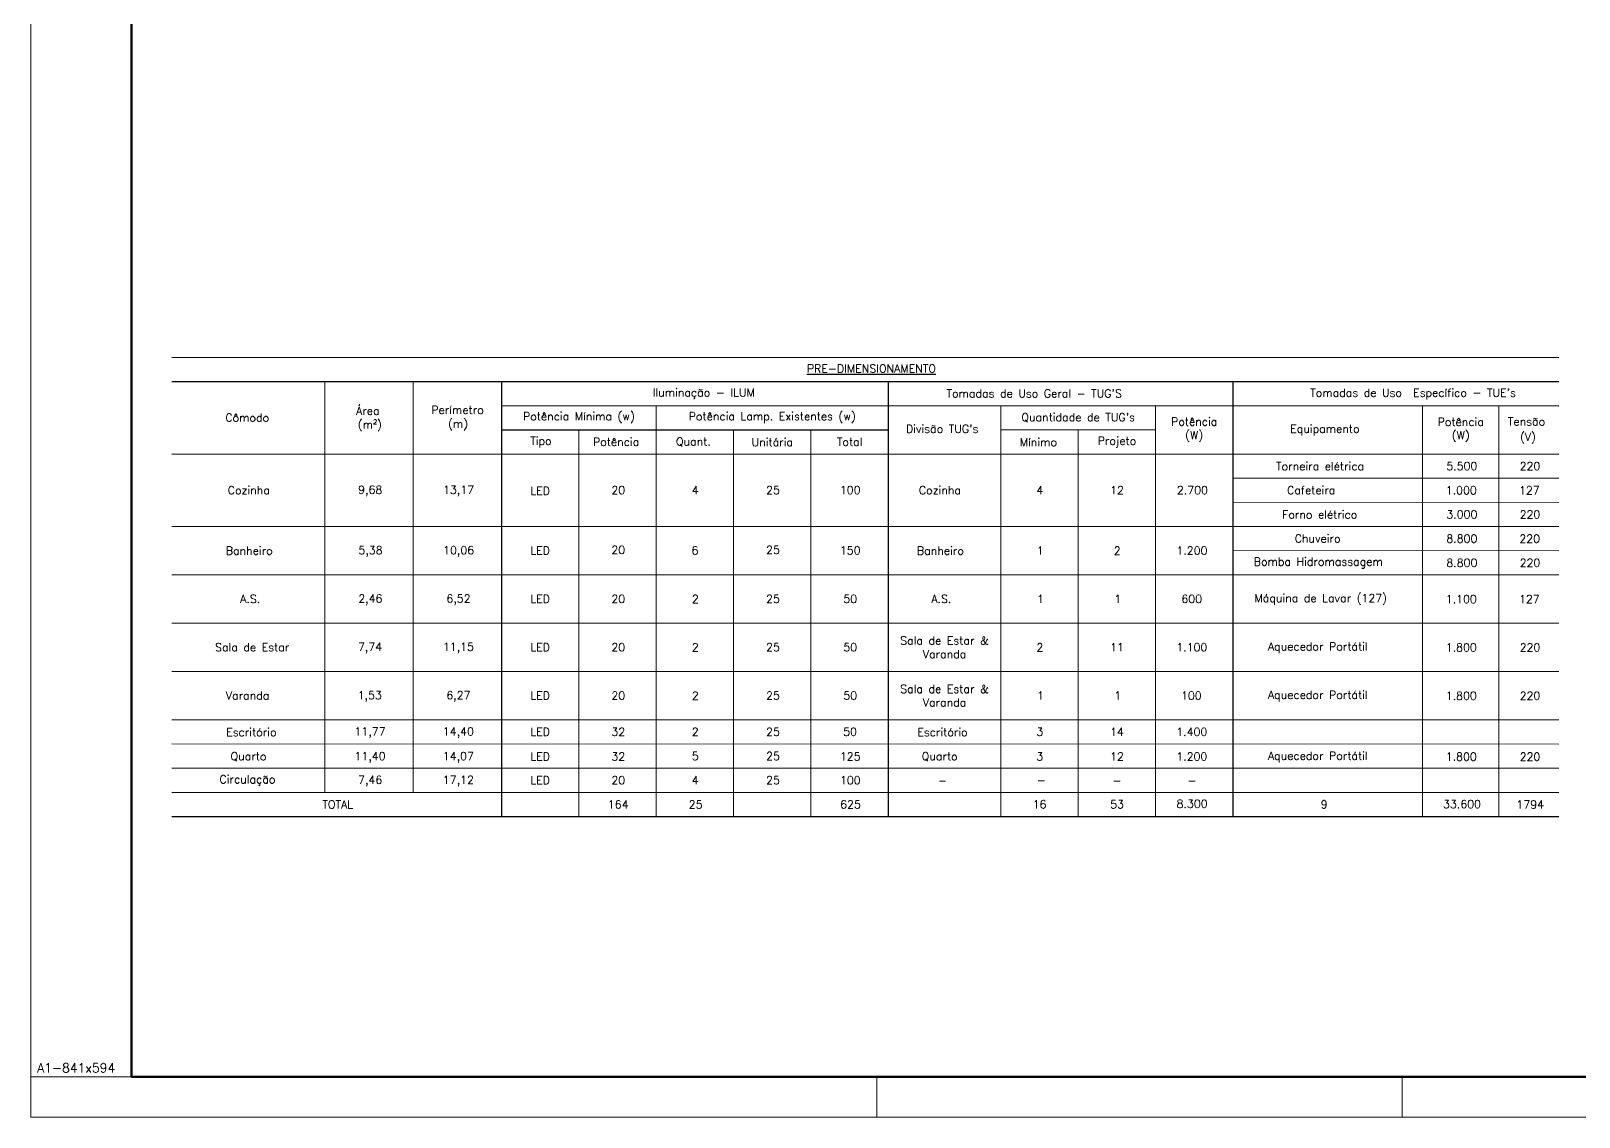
# Model space of a CAD drawing. Extents: x 0 to 175, y -16 to 63.
# Drawn here: x 0 to 19.22, y 0 to 13.48 of the extents above; entities that cross this region are included whole.
import ezdxf

# ---------------------------------------------------------------- set-up
doc = ezdxf.new("R2010")
doc.units = 0
doc.header["$LTSCALE"] = 0.5
doc.header["$MEASUREMENT"] = 0
for name, color, linetype, lineweight in [('COT01', 1, 'CONTINUOUS', 9), ('TXT01', 7, 'CONTINUOUS', 9), ('TXT02', 2, 'CONTINUOUS', 20), ('TXT05', 4, 'CONTINUOUS', 30)]:
    doc.layers.add(name, color=color, linetype=linetype, lineweight=lineweight)
doc.layers.add('LOGO', color=7, linetype='CONTINUOUS')
doc.layers.add('MARGEM', color=1, linetype='CONTINUOUS')
doc.layers.add('TXT00', color=7, linetype='CONTINUOUS', lineweight=9, transparency=0.75)
doc.styles.add('ROMANS', font='romans.shx')
doc.styles.get("Standard").update_dxf_attribs({"font": 'romans.shx'})

# ---------------------------------------------------------------- blocks, each defined once
blk = doc.blocks.new('MAR-A1')
at = {"layer": 'MARGEM', "color": 2, "lineweight": 20}
for p, q in [((-62.1, 0), (-62.1, -1)), ((-49.05, 0), (-49.05, -1)), ((-80.6, 0), (-83.1, 0))]:
    blk.add_line(p, q, dxfattribs=at)
blk.add_lwpolyline([(-83.1, 58.4), (-83.1, -1), (1, -1), (1, 58.4)], close=True, dxfattribs=at)
at = {"layer": 'MARGEM', "color": 6, "lineweight": 50}
blk.add_lwpolyline([(-80.6, 0), (0, 0), (0, 57.4), (-80.6, 57.4)], close=True, dxfattribs=at)
at = {"layer": 'LOGO', "color": 2, "lineweight": 20, "style": 'ROMANS'}
blk.add_text('A1-841x594', height=0.225, dxfattribs=at).set_placement((-82.944, 0.108))

msp = doc.modelspace()

# ---------------------------------------------------------------- linework, layer by layer
at = {"layer": 'TXT00'}
for p, q in [((14.9222, 7.9309), (18.9704, 7.9286)), ((14.9222, 7.6309), (18.9704, 7.6286)), ((14.9222, 7.0309), (18.9704, 7.0286))]:
    msp.add_line(p, q, dxfattribs=at)
at = {"layer": 'TXT01'}
for p, q in [((6.8033, 8.5306), (6.8033, 3.7306)), ((8.7233, 8.5306), (8.7233, 3.7306)), ((9.6833, 8.5306), (9.6833, 3.7306)), ((3.65, 8.2306), (3.65, 4.0306)), ((4.7467, 8.2306), (4.7466, 4.0306)), ((13.0011, 8.2309), (13.0011, 3.7309)), ((17.2774, 8.2286), (17.2773, 3.7286)), ((18.2265, 8.2286), (18.2265, 3.7286)), ((1.75, 7.3306), (18.9704, 7.3286)), ((1.75, 6.7306), (18.9704, 6.7286)), ((1.75, 6.1306), (18.9704, 6.1286)), ((1.75, 5.5306), (18.9704, 5.5286)), ((1.75, 4.9306), (18.9704, 4.9286)), ((1.75, 4.6306), (18.9704, 4.6286)), ((1.75, 4.3306), (18.9704, 4.3286))]:
    msp.add_line(p, q, dxfattribs=at)
for points in [[(3.65, 8.2306), (3.65, 9.1306)], [(4.7467, 8.2306), (4.7467, 9.1306)], [(17.2774, 8.2286), (17.2774, 8.8286)], [(18.2265, 8.2286), (18.2265, 8.8286)], [(13.0011, 8.2309), (13.0011, 8.5309)]]:
    msp.add_lwpolyline(points, dxfattribs=at)
at = {"layer": 'TXT02'}
for p, q in [((12.0433, 8.5309), (13.9622, 8.5309)), ((7.7633, 8.2306), (7.7633, 3.7306)), ((12.0433, 8.2309), (12.0433, 3.7309)), ((13.9622, 8.2309), (13.9622, 3.7309))]:
    msp.add_line(p, q, dxfattribs=at)
for points in [[(7.7633, 8.2306), (7.7633, 8.8306)], [(12.0433, 8.2309), (12.0433, 8.8309)], [(13.9622, 8.2309), (13.9622, 8.8309)]]:
    msp.add_lwpolyline(points, dxfattribs=at)
at = {"layer": 'TXT05'}
for p, q in [((1.75, 9.4306), (18.9704, 9.4286)), ((1.75, 9.1306), (18.9704, 9.1286)), ((5.8433, 9.1306), (5.8433, 3.7306)), ((10.6433, 9.1306), (10.6433, 3.7306)), ((14.9222, 9.1309), (14.9222, 3.7309)), ((5.8433, 8.8306), (18.9704, 8.8286)), ((5.8433, 8.5306), (10.6433, 8.5306)), ((1.75, 8.2306), (18.9704, 8.2286)), ((1.75, 4.0306), (18.9704, 4.0286)), ((1.75, 3.7306), (18.9704, 3.7286))]:
    msp.add_line(p, q, dxfattribs=at)

# ---------------------------------------------------------------- block references
at = {"layer": 'COT01', "xscale": 0.5, "yscale": 0.5, "zscale": 0.5}
msp.add_blockref('MAR-A1', (41.55, 0.5), dxfattribs=at)

# ---------------------------------------------------------------- texts
at = {"layer": 'TXT01'}
for s, p in [('20', (7.2063, 7.7306)), ('4', (12.4837, 7.7296)), ('20', (7.2063, 6.9895)), ('1', (12.4869, 6.9809)), ('20', (7.2063, 6.3806)), ('1', (12.4896, 6.3809)), ('20', (7.2063, 5.7806)), ('2', (12.4841, 5.7796)), ('20', (7.2063, 5.1806)), ('1', (12.4896, 5.1809)), ('32', (7.2062, 4.7306)), ('3', (12.4838, 4.7309)), ('32', (7.2062, 4.4246)), ('3', (12.4838, 4.4248)), ('20', (7.2063, 4.1306)), ('-', (12.4896, 4.1309))]:
    msp.add_text(s, height=0.1, dxfattribs=at).set_placement(p)
at = {"layer": 'TXT02'}
for s, p in [('Iluminação - ILUM', (7.7185, 8.9413)), ("Tomadas de Uso  Específico - TUE's", (15.8827, 8.9401)), ('Área', (4.0368, 8.7162)), ("Tomadas de Uso Geral - TUG'S", (11.3672, 8.9309)), ('Cômodo', (2.4131, 8.6306)), ('(m²)', (4.0585, 8.5451)), ('Perímetro', (4.9705, 8.7263)), ('(m)', (5.1783, 8.5552)), ('Tensão', (18.3372, 8.5824)), ("Divisão TUG's", (10.8636, 8.4919)), ('Equipamento', (15.6342, 8.4922)), ('(V)', (18.4871, 8.3923)), ('Tipo', (6.1996, 8.3417)), ('Potência', (6.9781, 8.3291)), ('Quant.', (8.0081, 8.3333)), ('Unitária', (8.9469, 8.3275)), ('Total', (10.0065, 8.3303)), ('Mínimo', (12.2767, 8.3275)), ('Projeto', (13.2434, 8.3432)), ('Torneira elétrica', (15.4588, 8.0275)), ('5.500', (17.5724, 8.0292)), ('220', (18.4829, 8.0286)), ('Cozinha', (2.4432, 7.7297)), ('9,68', (4.0623, 7.7352)), ('13,17', (5.116, 7.7352)), ('LED', (6.1996, 7.7224)), ('4', (8.205, 7.7306)), ('25', (9.1272, 7.7306)), ('100', (10.0433, 7.7319)), ('Cozinha', (11.0244, 7.7297)), ('12', (13.3977, 7.7296)), ('2.700', (14.2279, 7.7309)), ('Cafeteira', (15.5951, 7.7296)), ('1.000', (17.5653, 7.7286)), ('127', (18.4747, 7.7286)), ('Forno elétrico', (15.5335, 7.4275)), ('3.000', (17.5727, 7.4286)), ('220', (18.4829, 7.4286)), ('Chuveiro', (15.6896, 7.1299)), ('8.800', (17.5728, 7.1286)), ('220', (18.4794, 7.1286)), ('Banheiro', (2.4189, 6.9793)), ('5,38', (4.0653, 6.9852)), ('10,06', (5.117, 6.9852)), ('LED', (6.1996, 6.9806)), ('6', (8.2016, 6.9819)), ('25', (9.1272, 6.9895)), ('150', (10.0433, 6.9819)), ('Banheiro', (11.0001, 6.9793)), ('2', (13.4441, 6.9796)), ('1.200', (14.2218, 6.9809)), ('Bomba Hidromassagem', (15.1814, 6.8432)), ('8.800', (17.5728, 6.8286)), ('220', (18.4829, 6.8286)), ('A.S.', (2.5979, 6.3806)), ('2,46', (4.0643, 6.3852)), ('6,52', (5.1578, 6.3852)), ('LED', (6.1996, 6.3806)), ('2', (8.2052, 6.3793)), ('25', (9.1272, 6.3806)), ('50', (10.0856, 6.3806)), ('A.S.', (11.1791, 6.3806)), ('1', (13.4496, 6.3809)), ('600', (14.2832, 6.3809)), ('Máquina de Lavar (127)', (15.1908, 6.391)), ('1.100', (17.5652, 6.3786)), ('127', (18.4746, 6.3786)), ('Sala de Estar', (2.2859, 5.7806)), ('7,74', (4.0602, 5.7852)), ('11,15', (5.1146, 5.7865)), ('LED', (6.1996, 5.7806)), ('2', (8.2052, 5.7793)), ('25', (9.1271, 5.7806)), ('50', (10.0856, 5.7806)), ('11', (13.397, 5.7809)), ('1.100', (14.2201, 5.7809)), ('Aquecedor Portátil', (15.3578, 5.7901)), ('1.800', (17.5653, 5.7786)), ('220', (18.4829, 5.7786)), ('Varanda', (2.4202, 5.1803)), ('1,53', (4.0561, 5.1852)), ('6,27', (5.1571, 5.1852)), ('LED', (6.1996, 5.1806)), ('2', (8.2052, 5.1793)), ('25', (9.1271, 5.1806)), ('50', (10.0856, 5.1806)), ('1', (13.4496, 5.1809)), ('100', (14.2779, 5.1809)), ('Aquecedor Portátil', (15.3578, 5.1901)), ('1.800', (17.5653, 5.1786)), ('220', (18.4829, 5.1786)), ('Escritório', (2.4232, 4.7272)), ('11,77', (4.0167, 4.7365)), ('14,40', (5.1137, 4.7352)), ('LED', (6.1995, 4.7306)), ('2', (8.205, 4.7306)), ('25', (9.1271, 4.7306)), ('50', (10.0842, 4.7319)), ('Escritório', (11.0044, 4.7272)), ('14', (13.397, 4.7296)), ('1.400', (14.2201, 4.7309)), ('Quarto', (2.4786, 4.4272)), ('11,40', (4.0171, 4.4291)), ('14,07', (5.1134, 4.4291)), ('LED', (6.1995, 4.4246)), ('5', (8.205, 4.4306)), ('25', (9.1271, 4.4306)), ('125', (10.0433, 4.4258)), ('Quarto', (11.0598, 4.4272)), ('12', (13.3974, 4.4248)), ('1.200', (14.2201, 4.4248)), ('Aquecedor Portátil', (15.3578, 4.434)), ('1.800', (17.5653, 4.4226)), ('220', (18.4829, 4.4226)), ('Circulação', (2.3409, 4.1413)), ('7,46', (4.0613, 4.1352)), ('17,12', (5.114, 4.1352)), ('LED', (6.1995, 4.1306)), ('4', (8.2052, 4.1293)), ('25', (9.1271, 4.1306)), ('100', (10.0446, 4.1306)), ('-', (11.2614, 4.1272)), ('-', (13.4284, 4.1248)), ('-', (14.3593, 4.1248)), ('164', (7.1624, 3.8306)), ('16', (12.4369, 3.8309))]:
    msp.add_text(s, height=0.1, dxfattribs=at).set_placement(p)
at = {"layer": 'TXT02', "char_height": 0.1, "attachment_point": 5}
for s, width, heights, insert in [('Potência Mínima (w)', 1.912092, [0.2853], (6.8033, 8.6805)), ('Potência Lamp. Existentes (w)', 2.875208, [0.5707], (9.2033, 8.6805)), ("Quantidade de TUG's", 1.933554, [0.5707], (13.0022, 8.6807))]:
    msp.add_mtext_dynamic_manual_height_columns(s, width=width, gutter_width=0.75, heights=heights, dxfattribs=dict(at, insert=insert))
for s, insert, width in [('Potência\\P(W)', (14.4422, 8.5309), 1), ('Potência\\P(W)', (17.7519, 8.5286), 0.949167), ('Sala de Estar & Varanda', (11.3433, 5.8295), 1.200002), ('Sala de Estar & Varanda', (11.3433, 5.2295), 1.200002)]:
    msp.add_mtext(s, dxfattribs=dict(at, insert=insert, width=width))
at = {"layer": 'TXT05'}
for s, p in [('%%UPRE-DIMENSIONAMENTO', (9.6332, 9.2393)), ('TOTAL', (3.6181, 3.8306)), ('25', (8.1667, 3.8293)), ('625', (10.0466, 3.8306)), ('53', (13.3993, 3.8309)), ('8.300', (14.2237, 3.8379)), ('9', (16.0135, 3.8309)), ('33.600', (17.5319, 3.8337)), ('1794', (18.443, 3.8286))]:
    msp.add_text(s, height=0.1, dxfattribs=at).set_placement(p)

doc.saveas('drawing.dxf')
